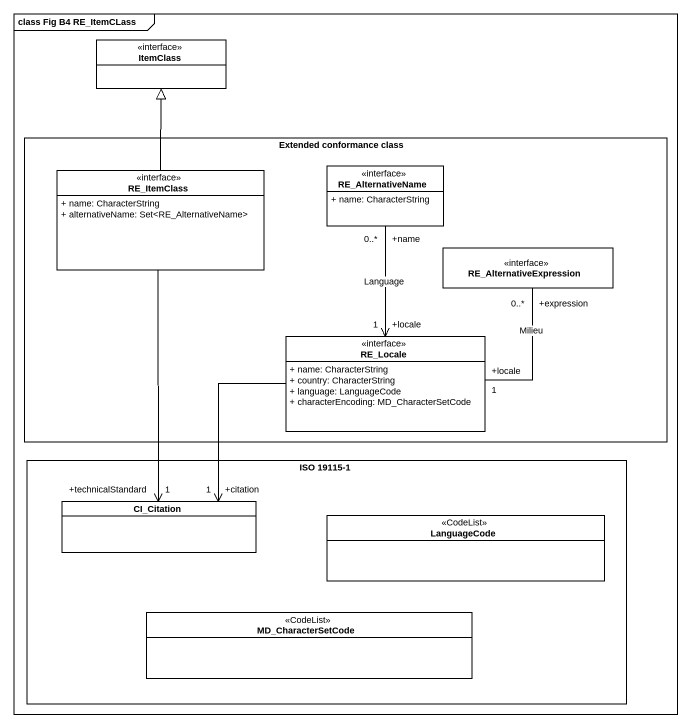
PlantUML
@startuml
mainframe class Fig B4 RE_ItemCLass
hide circle
hide empty members
skinparam classAttributeIconSize 0
class ItemClass <<interface>> #FFFFFF
rectangle "Extended conformance class" as Extended_conformance_class {
  class RE_ItemClass <<interface>> #FFFFFF {
    + name: CharacterString
    + alternativeName: Set<RE_AlternativeName>
  }
  class RE_AlternativeName <<interface>> #FFFFFF {
    + name: CharacterString
  }
  class RE_AlternativeExpression <<interface>> #FFFFFF
  class RE_Locale <<interface>> #FFFFFF {
    + name: CharacterString
    + country: CharacterString
    + language: LanguageCode
    + characterEncoding: MD_CharacterSetCode
  }
}
rectangle "ISO 19115-1" as ISO_19115_1 {
  class CI_Citation #FFFFFF
  class LanguageCode <<CodeList>> #FFFFFF
  class MD_CharacterSetCode <<CodeList>> #FFFFFF
}
RE_ItemClass -up-|> ItemClass
RE_ItemClass --> "+technicalStandard\n1" CI_Citation
RE_AlternativeName "+name\n0..*" --> "+locale\n1" RE_Locale : Language
RE_AlternativeExpression "+expression\n0..*" -- "+locale\n1" RE_Locale : Milieu
RE_Locale --> "+citation\n1" CI_Citation
@enduml
